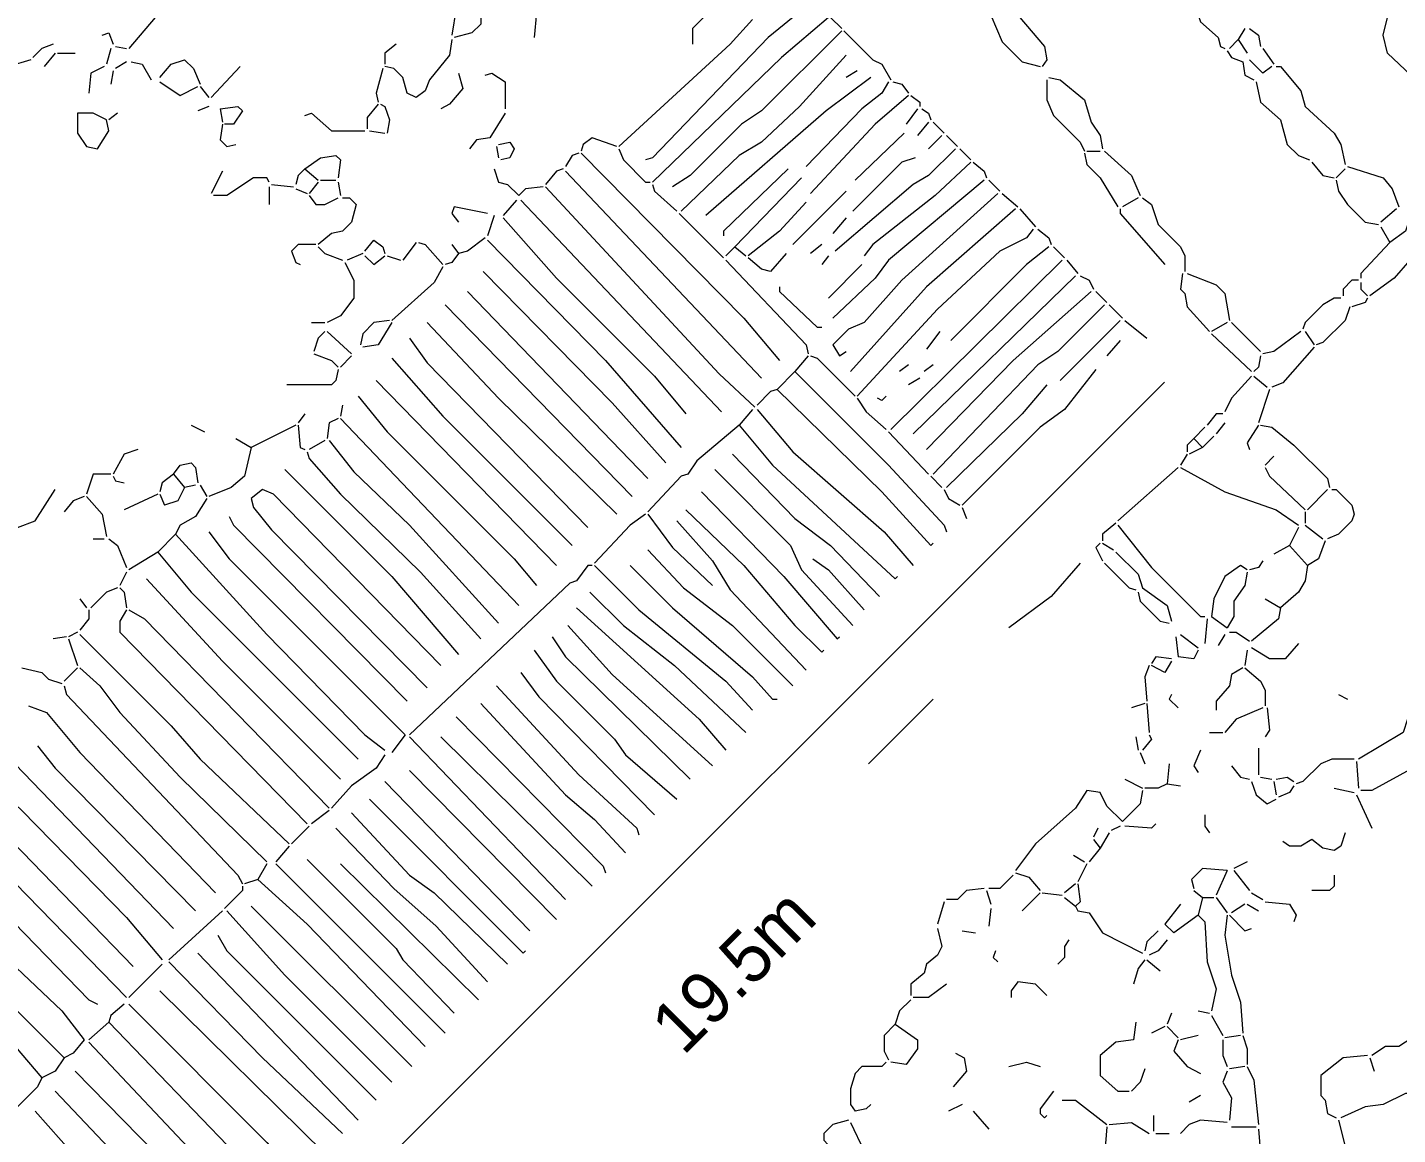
# Model space of a CAD drawing. Header units: millimetres. Extents: x 0 to 150953, y 0 to 85148.
# Drawn here: x 58317 to 76847, y 36262 to 51237 of the extents above; entities that cross this region are included whole.
import ezdxf
from ezdxf.enums import TextEntityAlignment as Align

# ---------------------------------------------------------------- set-up
doc = ezdxf.new("R2010")
doc.units = ezdxf.units.MM
for name, color, linetype, lineweight, plot in [('ANNOTATION', 3, 'CONTINUOUS', 0, False), ('LINEWORK', 7, 'CONTINUOUS', 0, False), ('RED_LINE', 1, 'CONTINUOUS', 0, False)]:
    doc.layers.add(name, color=color, linetype=linetype, lineweight=lineweight, plot=plot)

msp = doc.modelspace()

# ---------------------------------------------------------------- linework, layer by layer
at = {"layer": 'LINEWORK'}
for points in [[(71077.311, 52456.808), (71258.093, 52185.636), (71469.008, 52004.854), (71559.399, 51583.023), (72071.61, 50980.421), (72101.744, 50799.639), (72041.481, 50709.249)], [(70866.401, 52366.417), (70896.529, 52095.245), (71348.483, 51402.241), (71499.137, 51040.678), (71770.309, 50769.505), (72011.353, 50709.249)], [(60200.284, 51552.9), (59688.068, 50950.287)], [(64207.609, 51583.023), (64117.218, 51492.632), (64056.961, 51131.069)], [(64207.609, 51583.023), (64448.653, 51432.375), (64448.653, 51281.727), (64328.134, 51161.203), (64087.09, 51100.946)], [(65322.433, 51522.766), (65201.908, 51432.375), (65171.779, 51100.946)], [(68124.548, 51341.984), (67823.241, 51010.555), (66316.732, 49624.559)], [(68817.54, 51492.632), (68335.458, 51100.946), (66768.686, 49473.911), (66678.295, 49443.777)], [(69148.975, 51372.118), (68516.24, 50829.773), (66768.686, 49142.471)], [(67461.678, 51372.118), (67311.031, 51221.46), (67311.031, 51010.555)], [(69179.104, 51372.118), (69329.757, 51221.46)], [(74150.599, 51402.241), (74180.733, 51311.85), (74421.771, 51100.946), (74451.905, 50980.421), (74512.162, 50950.287)], [(59326.505, 51131.069), (59416.895, 51161.203), (59477.158, 51010.555)], [(69329.757, 51191.337), (68245.067, 50106.647), (67973.895, 49925.865), (67280.897, 49232.862), (67039.858, 49082.214)], [(69359.885, 51191.337), (69751.583, 50799.639), (69872.102, 50739.383), (69992.621, 50528.467)], [(74783.334, 51221.46), (74692.944, 51070.812)], [(74843.597, 51221.46), (74964.116, 51131.069), (74994.25, 50980.421)], [(58663.64, 51010.555), (58512.987, 50950.287), (58392.468, 50829.773)], [(59507.286, 50980.421), (59657.939, 50950.287)], [(64056.961, 51070.812), (64026.827, 50859.896), (63755.655, 50528.467), (63695.398, 50377.819), (63574.873, 50287.428), (63454.354, 50347.685), (63394.091, 50558.601), (63273.572, 50679.115), (63153.053, 50709.249)], [(63303.701, 51010.555), (63153.053, 50890.03), (63153.053, 50739.383)], [(74692.944, 51070.812), (74572.424, 50950.287)], [(74692.944, 51070.812), (74813.468, 50890.03)], [(58362.34, 50799.639), (58061.033, 50709.249)], [(58693.769, 50890.03), (58543.121, 50709.249)], [(58723.903, 50890.03), (58964.941, 50890.03)], [(59447.029, 50950.287), (59386.767, 50739.383)], [(60109.894, 50558.601), (60260.547, 50739.383), (60441.328, 50799.639), (60561.848, 50679.115), (60652.238, 50468.21)], [(69390.019, 50859.896), (68757.284, 50166.904), (68245.067, 49684.816), (67943.766, 49504.034), (67160.377, 48750.785)], [(74542.296, 50920.164), (74602.553, 50829.773), (74753.206, 50769.505)], [(74843.597, 50799.639), (75024.378, 50618.858)], [(75024.378, 50950.287), (75175.032, 50739.383)], [(59356.639, 50709.249), (59175.857, 50618.858), (59145.723, 50347.685)], [(59477.158, 50648.992), (59447.029, 50468.21)], [(59657.939, 50769.505), (59507.286, 50679.115)], [(59718.202, 50769.505), (59868.85, 50739.383), (59989.374, 50528.467)], [(61194.583, 50709.249), (60802.892, 50287.428)], [(63122.919, 50679.115), (63032.528, 50347.685), (63062.662, 50227.161)], [(64147.352, 50618.858), (64207.609, 50407.942), (64026.827, 50197.038), (63906.308, 50136.77)], [(64508.915, 50588.724), (64599.306, 50618.858), (64780.088, 50498.333), (64780.088, 50136.77)], [(69540.667, 50648.992), (69390.019, 50558.601)], [(74753.206, 50769.505), (74783.334, 50588.724), (74903.859, 50528.467)], [(75144.898, 50709.249), (75024.378, 50618.858)], [(75205.16, 50709.249), (75265.422, 50709.249), (75536.595, 50377.819), (75596.852, 50166.904), (75988.549, 49805.34), (76078.94, 49654.693), (76139.197, 49383.52)], [(60109.894, 50498.333), (60381.066, 50317.551), (60622.11, 50438.076)], [(60652.238, 50438.076), (60772.758, 50287.428)], [(69721.449, 50558.601), (69118.847, 50106.647), (67491.812, 48690.517)], [(69962.493, 50498.333), (69872.102, 50347.685), (69600.929, 50136.77), (68847.674, 49353.386)], [(70022.755, 50498.333), (70143.274, 50468.21), (70233.665, 50347.685)], [(72101.744, 50528.467), (72101.744, 50257.294), (72192.135, 50046.379), (72553.698, 49684.816), (72613.955, 49564.302)], [(72131.872, 50558.601), (72282.525, 50528.467), (72613.955, 50257.294), (72704.346, 49955.988), (72824.87, 49775.206), (72854.999, 49594.425)], [(74933.988, 50498.333), (74994.25, 50227.161), (75265.422, 49986.122), (75355.813, 49654.693), (75506.461, 49504.034), (75657.114, 49443.777)], [(70233.665, 50317.551), (69781.711, 49925.865), (68907.931, 48991.823)], [(70263.794, 50317.551), (70384.318, 50227.161), (70384.318, 50166.904)], [(59537.42, 50076.513), (59416.895, 49986.122)], [(60772.758, 50166.904), (60622.11, 50106.647)], [(60923.411, 50136.77), (61164.455, 50166.904), (61224.712, 50106.647), (61104.193, 49925.865), (60983.673, 49925.865)], [(60923.411, 50136.77), (60953.539, 49955.988)], [(62068.363, 50046.379), (62158.754, 50076.513), (62429.926, 49835.474), (62881.88, 49835.474)], [(63062.662, 50197.038), (62912.009, 50016.256), (62912.009, 49865.597)], [(63092.791, 50197.038), (63153.053, 50166.904), (63213.31, 49986.122), (63183.181, 49805.34)], [(64780.088, 50076.513), (64569.172, 49745.084)], [(70354.184, 50136.77), (70203.537, 49925.865)], [(70414.447, 50136.77), (70504.838, 50076.513), (70534.966, 49986.122)], [(60953.539, 49925.865), (60923.411, 49714.95), (61013.802, 49624.559), (61134.321, 49654.693)], [(70504.838, 49955.988), (70354.184, 49775.206)], [(70565.1, 49955.988), (70715.748, 49805.34)], [(62942.137, 49835.474), (63153.053, 49805.34)], [(64569.172, 49745.084), (64388.39, 49714.95), (64298, 49594.425)], [(64689.697, 49654.693), (64840.345, 49684.816), (64900.607, 49594.425), (64840.345, 49473.911), (64719.825, 49443.777)], [(66286.598, 49624.559), (65955.168, 49745.084), (65834.643, 49654.693), (65804.515, 49564.302)], [(70173.403, 49805.34), (69510.539, 49172.605)], [(70685.619, 49775.206), (70504.838, 49594.425)], [(70745.882, 49775.206), (70896.529, 49624.559)], [(62068.363, 49323.252), (62279.273, 49473.911), (62490.183, 49504.034), (62550.446, 49443.777), (62520.317, 49202.739)], [(64659.563, 49624.559), (64689.697, 49473.911)], [(65774.387, 49534.168), (65683.996, 49504.034), (65593.605, 49353.386)], [(65804.515, 49534.168), (68004.023, 47304.531), (68486.111, 46732.053)], [(66316.732, 49594.425), (66376.988, 49443.777), (66678.295, 49142.471), (66738.552, 49142.471)], [(70866.401, 49594.425), (70504.838, 49232.862), (70293.927, 49112.348), (69239.366, 48208.44)], [(70926.663, 49594.425), (71077.311, 49443.777)], [(72613.955, 49534.168), (72644.089, 49383.52), (72824.87, 49202.739), (73065.909, 48811.041)], [(72644.089, 49564.302), (72824.87, 49564.302)], [(72885.127, 49564.302), (73246.691, 49232.862), (73367.215, 48961.689)], [(60953.539, 49293.129), (60802.892, 48991.823)], [(62068.363, 49323.252), (61977.972, 49232.862), (61947.838, 49112.348)], [(62068.363, 49323.252), (62249.145, 49172.605)], [(64629.434, 49323.252), (64689.697, 49142.471), (64810.216, 49112.348), (64960.869, 48961.689)], [(65563.471, 49323.252), (65473.08, 49293.129), (65322.433, 49112.348)], [(65593.605, 49293.129), (68245.067, 46491.014)], [(68606.63, 49323.252), (67732.851, 48479.612), (67732.851, 48419.344)], [(70324.056, 49473.911), (70143.274, 49413.643), (69480.41, 48750.785)], [(71077.311, 49413.643), (70595.228, 48961.689), (69751.583, 48298.83), (69631.058, 48148.172)], [(71107.445, 49413.643), (71258.093, 49293.129), (71288.226, 49202.739)], [(75687.243, 49413.643), (75837.896, 49232.862), (75988.549, 49202.739)], [(76139.197, 49323.252), (76018.677, 49202.739)], [(76169.331, 49353.386), (76651.413, 49202.739), (76771.932, 49052.08), (76862.323, 48811.041)], [(61586.275, 49142.471), (61556.147, 49202.739), (61375.365, 49202.739), (61013.802, 48961.689), (60833.02, 48961.689)], [(61616.409, 49112.348), (61917.71, 49082.214)], [(62249.145, 49142.471), (62128.62, 48991.823)], [(62279.273, 49172.605), (62490.183, 49172.605)], [(62520.317, 49142.471), (62550.446, 48961.689)], [(66768.686, 49112.348), (66798.814, 49021.957), (67100.115, 48750.785)], [(68787.412, 49202.739), (67883.504, 48268.696)], [(71258.093, 49172.605), (69962.493, 48087.915), (69781.711, 47846.876), (69209.238, 47304.531)], [(71318.355, 49172.605), (71469.008, 49021.957)], [(76018.677, 49172.605), (76048.806, 49021.957), (76169.331, 48841.175), (76410.369, 48600.126), (76591.151, 48570.003)], [(61586.275, 49082.214), (61586.275, 48841.175)], [(61947.838, 49052.08), (62098.492, 48991.823)], [(62128.62, 48961.689), (62219.011, 48841.175), (62339.536, 48841.175), (62520.317, 48931.566)], [(62580.574, 48931.566), (62670.965, 48931.566), (62761.356, 48841.175), (62701.099, 48600.126), (62580.574, 48479.612), (62429.926, 48449.478), (62249.145, 48298.83)], [(65292.299, 49082.214), (65051.26, 49052.08), (64960.869, 48961.689)], [(65322.433, 49082.214), (67672.594, 46551.271), (68154.676, 46099.317)], [(69390.019, 49021.957), (68666.893, 48298.83)], [(71438.874, 48991.823), (70143.274, 47816.742), (69631.058, 47244.264), (69420.148, 47153.873), (69209.238, 46942.968), (69299.629, 46792.309), (69390.019, 46852.577)], [(71499.137, 48991.823), (71710.047, 48811.041)], [(73337.081, 48931.566), (73126.171, 48811.041)], [(73397.344, 48931.566), (73517.863, 48841.175), (73608.254, 48570.003), (73909.56, 48268.696), (73969.817, 48148.172), (73969.817, 47937.267)], [(64539.044, 48720.651), (64087.09, 48811.041), (64056.961, 48720.651), (64147.352, 48600.126)], [(64930.735, 48901.432), (64749.954, 48690.517)], [(64990.998, 48901.432), (67702.722, 46039.057)], [(68847.674, 48871.298), (68486.111, 48479.612), (68064.285, 48148.172)], [(71679.918, 48780.907), (70474.709, 47726.352), (69450.276, 46581.405)], [(71740.181, 48780.907), (71951.091, 48539.869)], [(73096.043, 48780.907), (73096.043, 48720.651), (73698.645, 48027.658)], [(76832.195, 48780.907), (76621.285, 48600.126)], [(64629.434, 48690.517), (64539.044, 48419.344)], [(64749.954, 48660.394), (65473.08, 47846.876), (66798.814, 46521.137), (67220.64, 46008.926)], [(67130.249, 48720.651), (67732.851, 48118.049)], [(69390.019, 48660.394), (69209.238, 48449.478)], [(77012.976, 48660.394), (76952.714, 48479.612), (76741.804, 48328.953)], [(64508.915, 48389.221), (64267.871, 48208.44), (64147.352, 48178.306)], [(71920.962, 48509.735), (71830.571, 48389.221), (71469.008, 48208.44), (70625.357, 47425.045), (69540.667, 46249.967)], [(71981.219, 48509.735), (72131.872, 48389.221), (72162.001, 48298.83)], [(76621.285, 48539.869), (76741.804, 48328.953)], [(62219.011, 48298.83), (61977.972, 48298.83), (61887.581, 48208.44), (61947.838, 48057.781), (62008.101, 48027.658)], [(62249.145, 48268.696), (62339.536, 48178.306), (62580.574, 48087.915)], [(62851.747, 48178.306), (62640.836, 48087.915)], [(62881.88, 48208.44), (63002.4, 48359.087), (63122.919, 48268.696), (63153.053, 48178.306)], [(63574.873, 48328.953), (63394.091, 48087.915)], [(63605.007, 48328.953), (63695.398, 48298.83), (63936.436, 48027.658)], [(64147.352, 48178.306), (64056.961, 48057.781), (63966.57, 48027.658)], [(64056.961, 48298.83), (64147.352, 48178.306)], [(64539.044, 48359.087), (66135.95, 46732.053), (67160.377, 45556.972)], [(67883.504, 48268.696), (67762.985, 48148.172)], [(67883.504, 48268.696), (68034.157, 48148.172)], [(68576.502, 48178.306), (68365.586, 47937.267), (68245.067, 47967.39), (68064.285, 48118.049)], [(69058.584, 48298.83), (68907.931, 48178.306)], [(72131.872, 48268.696), (71830.571, 48027.658), (70806.138, 47003.225)], [(72192.135, 48268.696), (72342.782, 48118.049)], [(76741.804, 48328.953), (76350.112, 47907.133), (76350.112, 47846.876)], [(62610.708, 48057.781), (62731.227, 47816.742), (62731.227, 47575.704), (62550.446, 47334.654), (62369.664, 47244.264)], [(62881.88, 48148.172), (63002.4, 48027.658), (63153.053, 48148.172)], [(63183.181, 48148.172), (63363.963, 48087.915)], [(63936.436, 47997.524), (63815.917, 47786.608), (63243.444, 47274.397)], [(67762.985, 48087.915), (68847.674, 46942.968), (68877.803, 46822.443)], [(69148.975, 48148.172), (69058.584, 48027.658)], [(69600.929, 48027.658), (69148.975, 47575.704)], [(72312.654, 48087.915), (69992.621, 45798.013)], [(72372.916, 48087.915), (72523.564, 47907.133)], [(77012.976, 48087.915), (76802.066, 47846.876), (76470.632, 47605.827)], [(64478.781, 47937.267), (66226.341, 46159.576), (66949.467, 45346.059)], [(72493.436, 47876.999), (70293.927, 45737.754)], [(72553.698, 47876.999), (72674.217, 47816.742), (72734.48, 47696.218)], [(73939.689, 47907.133), (73909.56, 47696.218), (73969.817, 47635.961), (73999.951, 47455.179), (74301.252, 47123.75)], [(73999.951, 47907.133), (74391.643, 47756.486), (74512.162, 47635.961), (74572.424, 47274.397)], [(76319.978, 47816.742), (76229.587, 47816.742), (76109.068, 47696.218), (76109.068, 47605.827)], [(64267.871, 47666.095), (66708.423, 45135.149)], [(68486.111, 47726.352), (68486.111, 47666.095), (68998.322, 47184.007), (69058.584, 47184.007)], [(72704.346, 47666.095), (71649.79, 46732.053), (70474.709, 45526.841)], [(72764.608, 47666.095), (72915.261, 47515.436)], [(76350.112, 47786.608), (76350.112, 47696.218), (76440.503, 47605.827)], [(63966.57, 47485.313), (66497.513, 44894.105)], [(72885.127, 47485.313), (72252.392, 46852.577), (71981.219, 46671.796), (70565.1, 45195.409)], [(72945.39, 47485.313), (73126.171, 47304.531)], [(76078.94, 47575.704), (75988.549, 47575.704), (75837.896, 47485.313), (75596.852, 47244.264), (75566.723, 47153.873)], [(76199.459, 47455.179), (76139.197, 47274.397), (75837.896, 46973.091), (75747.505, 46942.968)], [(76440.503, 47575.704), (76410.369, 47515.436), (76229.587, 47455.179)], [(63213.31, 47274.397), (63002.4, 47244.264), (62851.747, 47093.616), (62821.618, 46942.968)], [(73096.043, 47274.397), (72282.525, 46460.88)], [(73156.3, 47274.397), (73457.606, 47033.359)], [(62158.754, 47244.264), (62339.536, 47244.264)], [(62339.536, 47123.75), (62249.145, 47033.359), (62188.882, 46852.577)], [(62369.664, 47123.75), (62701.099, 46822.443)], [(63243.444, 47244.264), (63062.662, 46942.968), (62851.747, 46912.834)], [(63725.526, 47244.264), (64689.697, 46219.839), (66286.598, 44653.064)], [(70655.491, 47123.75), (70474.709, 46882.7)], [(74542.296, 47244.264), (74331.38, 47123.75)], [(74331.38, 47093.616), (74873.725, 46581.405)], [(74602.553, 47244.264), (74994.25, 46852.577)], [(75536.595, 47123.75), (75175.032, 46852.577), (75024.378, 46822.443)], [(75596.852, 47123.75), (75717.377, 46942.968)], [(63484.482, 47033.359), (63725.526, 46701.919), (65894.906, 44472.282)], [(73096.043, 47003.225), (72915.261, 46792.309)], [(75717.377, 46912.834), (75295.551, 46430.746), (75144.898, 46370.489)], [(62188.882, 46822.443), (62429.926, 46732.053), (62520.317, 46641.662)], [(62701.099, 46792.309), (62550.446, 46641.662)], [(63243.444, 46762.187), (63936.436, 45978.795), (65683.996, 44231.241)], [(68877.803, 46792.309), (68697.021, 46581.405)], [(68907.931, 46792.309), (68998.322, 46762.187), (69510.539, 46249.967)], [(74994.25, 46792.309), (74964.116, 46641.662), (74903.859, 46581.405)], [(62520.317, 46611.528), (62490.183, 46460.88), (62429.926, 46400.623), (61827.319, 46400.623)], [(68697.021, 46581.405), (68455.977, 46340.355)], [(68697.021, 46581.405), (69962.493, 45315.931), (70715.748, 44502.413), (70745.882, 44412.023)], [(70233.665, 46671.796), (70113.146, 46581.405)], [(70565.1, 46671.796), (70444.575, 46581.405)], [(72764.608, 46611.528), (72342.782, 46069.186), (72011.353, 45828.144), (70956.792, 44773.586)], [(74873.725, 46521.137), (74602.553, 46219.839), (74512.162, 46039.057)], [(74903.859, 46521.137), (75084.641, 46370.489)], [(63032.528, 46460.88), (65473.08, 43960.068)], [(68455.977, 46340.355), (68365.586, 46310.232), (68184.805, 46129.448)], [(68455.977, 46340.355), (69872.102, 44954.367), (70534.966, 44231.241), (70565.1, 44261.369)], [(70384.318, 46491.014), (70233.665, 46400.623)], [(72101.744, 46400.623), (71770.309, 46008.926), (70745.882, 45014.627)], [(75114.769, 46340.355), (74964.116, 45888.404)], [(62791.49, 46249.967), (63183.181, 45767.885), (64900.607, 44050.459), (65201.908, 43688.896)], [(69540.667, 46219.839), (69661.192, 46039.057), (69932.364, 45798.013)], [(69932.364, 46249.967), (69872.102, 46189.708), (69811.839, 46219.839)], [(62068.363, 46008.926), (61977.972, 45888.404)], [(62580.574, 46129.448), (62550.446, 45978.795)], [(68124.548, 46069.186), (67943.766, 45858.276)], [(68184.805, 46069.186), (68666.893, 45496.712), (69902.23, 44412.023), (70293.927, 43960.068)], [(74482.034, 46008.926), (74391.643, 46008.926), (74271.123, 45858.276)], [(60531.719, 45858.276), (60712.501, 45767.885)], [(61947.838, 45858.276), (61345.237, 45556.972)], [(61977.972, 45858.276), (62008.101, 45556.972), (62068.363, 45526.841)], [(62520.317, 45948.666), (62399.792, 45888.404), (62369.664, 45677.494)], [(62550.446, 45948.666), (64960.869, 43417.724)], [(67943.766, 45858.276), (67371.287, 45376.19), (67250.768, 45195.409), (67160.377, 45165.278), (66708.423, 44683.195)], [(67943.766, 45858.276), (68395.72, 45315.931), (70052.883, 43779.287), (70083.012, 43809.415)], [(74240.99, 45828.144), (74090.342, 45677.494)], [(74512.162, 45888.404), (74391.643, 45737.754)], [(74964.116, 45858.276), (74813.468, 45617.232), (74843.597, 45526.841)], [(74994.25, 45858.276), (75144.898, 45828.144), (75446.204, 45587.103), (75898.158, 45135.149), (75928.287, 45014.627)], [(61134.321, 45677.494), (61345.237, 45556.972)], [(62339.536, 45647.363), (62128.62, 45526.841)], [(62399.792, 45647.363), (62731.227, 45225.54), (63484.482, 44502.413), (64689.697, 43176.68)], [(69962.493, 45767.885), (70504.838, 45195.409)], [(74090.342, 45677.494), (73999.951, 45587.103), (73999.951, 45496.712)], [(74090.342, 45677.494), (74210.861, 45556.972)], [(74361.514, 45707.622), (74210.861, 45556.972)], [(59808.593, 45526.841), (59627.811, 45466.581), (59477.158, 45195.409)], [(61345.237, 45556.972), (61254.846, 45165.278), (61074.064, 45014.627), (60772.758, 44894.105)], [(62098.492, 45496.712), (62128.62, 45406.322), (62550.446, 44924.236), (63635.135, 43869.678), (64448.653, 42965.769)], [(67853.375, 45466.581), (68697.021, 44592.804), (69179.104, 44231.241), (69841.973, 43538.243)], [(73999.951, 45466.581), (73909.56, 45315.931)], [(74210.861, 45556.972), (74030.079, 45466.581)], [(75175.032, 45436.45), (75054.507, 45315.931)], [(60290.675, 45195.409), (60381.066, 45315.931), (60531.719, 45346.059), (60591.976, 45285.8), (60622.11, 45074.887)], [(61797.191, 45255.668), (63243.444, 43809.415), (64147.352, 42754.857)], [(67612.331, 45255.668), (68636.759, 44231.241), (68787.412, 43899.806), (69480.41, 43146.551)], [(73879.426, 45285.8), (73065.909, 44562.673)], [(73909.56, 45285.8), (74512.162, 44954.367), (75205.16, 44713.323), (75506.461, 44502.413)], [(75054.507, 45285.8), (75114.769, 45165.278), (75596.852, 44713.323)], [(59447.029, 45195.409), (59205.985, 45195.409), (59115.595, 44924.236)], [(59477.158, 45165.278), (59507.286, 45105.018), (59627.811, 45074.887)], [(60290.675, 45195.409), (60140.022, 45074.887), (60109.894, 44954.367)], [(60290.675, 45195.409), (60441.328, 45014.627)], [(60591.976, 45044.758), (60441.328, 45014.627)], [(60652.238, 45044.758), (60742.629, 44894.105)], [(70534.966, 45165.278), (70685.619, 45014.627)], [(58091.167, 44984.496), (57940.514, 44773.586), (58030.905, 44592.804), (58181.558, 44472.282), (58422.596, 44562.673), (58693.769, 44984.496)], [(59085.466, 44894.105), (58934.813, 44833.845), (58814.294, 44683.195)], [(59115.595, 44894.105), (59326.505, 44653.064), (59386.767, 44351.76)], [(60079.765, 44924.236), (59627.811, 44713.323)], [(60109.894, 44924.236), (60170.156, 44773.586)], [(60441.328, 45014.627), (60350.938, 44833.845), (60170.156, 44773.586)], [(60742.629, 44863.977), (60591.976, 44622.933), (60381.066, 44502.413), (60320.804, 44381.891)], [(63906.308, 42604.206), (61646.537, 44924.236), (61495.884, 44984.496), (61345.237, 44863.977), (61375.365, 44743.455), (61616.409, 44442.151), (63725.526, 42302.903)], [(67431.55, 44954.367), (68546.368, 43809.415), (69269.495, 42965.769), (69299.629, 42995.898)], [(70715.748, 44984.496), (70776.01, 44863.977), (70926.663, 44773.586)], [(75898.158, 44984.496), (75626.986, 44713.323)], [(75958.415, 44984.496), (76018.677, 44984.496), (76229.587, 44773.586), (76259.721, 44653.064), (76229.587, 44562.673), (76048.806, 44381.891), (75898.158, 44321.632)], [(67220.64, 44713.323), (68004.023, 43960.068), (68697.021, 43146.551), (69058.584, 42784.988), (69088.713, 42815.116)], [(70956.792, 44743.455), (71017.054, 44592.804)], [(75596.852, 44683.195), (75596.852, 44532.542)], [(61043.93, 44622.933), (61104.193, 44502.413), (63454.354, 42122.121)], [(66678.295, 44653.064), (66467.379, 44502.413), (65985.297, 43990.197)], [(66708.423, 44653.064), (67039.858, 44201.11), (67582.203, 43688.896)], [(67100.115, 44562.673), (67582.203, 44020.328), (67823.241, 43628.634), (68847.674, 42543.944)], [(73035.78, 44532.542), (72854.999, 44381.891), (72854.999, 44291.501)], [(73065.909, 44502.413), (73517.863, 43929.937), (74180.733, 43267.07), (74240.99, 43267.07)], [(75596.852, 44502.413), (75837.896, 44321.632)], [(59205.985, 44321.632), (59356.639, 44321.632)], [(59416.895, 44321.632), (59537.42, 44231.241), (59657.939, 43929.937)], [(60320.804, 44381.891), (60079.765, 44140.85)], [(60320.804, 44381.891), (61556.147, 43026.029), (62881.88, 41670.167), (63153.053, 41459.254)], [(60772.758, 44412.023), (61043.93, 44050.459), (63424.225, 41670.167)], [(75506.461, 44472.282), (75385.942, 44231.241)], [(75868.024, 44291.501), (75777.633, 44050.459), (75626.986, 43960.068)], [(60079.765, 44140.85), (59688.068, 43899.806)], [(60079.765, 44140.85), (60531.719, 43598.505), (62791.49, 41338.735)], [(66708.423, 44170.979), (67190.506, 43658.765), (67853.375, 43146.551), (68666.893, 42333.034)], [(72824.87, 44261.369), (72764.608, 44201.11), (72854.999, 44020.328)], [(72854.999, 44261.369), (73005.652, 44170.979)], [(73035.78, 44140.85), (73337.081, 43839.546), (73397.344, 43658.765)], [(75385.942, 44231.241), (75175.032, 44110.719)], [(75385.942, 44231.241), (75626.986, 43960.068)], [(65955.168, 43960.068), (65894.906, 43960.068), (65744.253, 43749.156)], [(65985.297, 43960.068), (66587.904, 43357.461), (67762.985, 42393.293), (68124.548, 42001.599)], [(66467.379, 43960.068), (67039.858, 43387.592), (68124.548, 42453.553), (68395.72, 42152.252), (68455.977, 42152.252)], [(68938.065, 44050.459), (69148.975, 43899.806), (69631.058, 43357.461)], [(72553.698, 43990.197), (72162.001, 43538.243), (71589.527, 43116.42)], [(72885.127, 43990.197), (73216.562, 43658.765), (73306.953, 43628.634)], [(74813.468, 43899.806), (74723.078, 43960.068), (74512.162, 43809.415), (74361.514, 43508.114), (74331.38, 43267.07)], [(75024.378, 44020.328), (74964.116, 43929.937), (74843.597, 43899.806)], [(75626.986, 43960.068), (75596.852, 43749.156), (75506.461, 43598.505), (75265.422, 43387.592)], [(59657.939, 43869.678), (59567.549, 43688.896)], [(59929.112, 43779.287), (60953.539, 42664.466), (62550.446, 41067.562)], [(65744.253, 43749.156), (65653.862, 43719.024), (63484.482, 41670.167)], [(74813.468, 43869.678), (74783.334, 43688.896), (74632.687, 43477.983), (74632.687, 43267.07), (74542.296, 43116.42)], [(59537.42, 43658.765), (59386.767, 43598.505), (59175.857, 43387.592)], [(59567.549, 43658.765), (59627.811, 43598.505), (59657.939, 43387.592)], [(65925.034, 43598.505), (66376.988, 43146.551), (67069.987, 42604.206), (68034.157, 41700.298)], [(73337.081, 43598.505), (73367.215, 43477.983), (73638.388, 43206.811), (73758.907, 43176.68)], [(73397.344, 43658.765), (73728.779, 43417.724), (73789.035, 43206.811)], [(59025.204, 43508.114), (59115.595, 43387.592)], [(65744.253, 43387.592), (67401.421, 41881.08), (67762.985, 41459.254)], [(75265.422, 43387.592), (75235.289, 43236.942), (74873.725, 42935.638)], [(75054.507, 43508.114), (75265.422, 43387.592)], [(59145.723, 43357.461), (59145.723, 43236.942), (59025.204, 43086.289)], [(59657.939, 43357.461), (59567.549, 43206.811), (59567.549, 43056.16), (62098.492, 40464.955)], [(59688.068, 43357.461), (59898.983, 43236.942), (62399.792, 40675.868)], [(74271.123, 43236.942), (74240.99, 42905.507)], [(74331.38, 43267.07), (74542.296, 43116.42)], [(58844.422, 42995.898), (58663.64, 42965.769)], [(58995.075, 43056.16), (58874.551, 42995.898)], [(59025.204, 43026.029), (60260.547, 41790.689), (60652.238, 41338.735), (61857.448, 40193.783)], [(65412.823, 42995.898), (65593.605, 42724.725), (67280.897, 41067.562)], [(65623.733, 43146.551), (66226.341, 42483.684), (67582.203, 41248.344)], [(73849.298, 42995.898), (73879.426, 42724.725)], [(73909.56, 43026.029), (74150.599, 42845.247)], [(74512.162, 43026.029), (74421.771, 42875.379)], [(74572.424, 43056.16), (74662.815, 43056.16), (74843.597, 42935.638)], [(58874.551, 42965.769), (58995.075, 42604.206)], [(65171.779, 42815.116), (65473.08, 42393.293), (66256.469, 41609.907), (66407.122, 41398.994), (67100.115, 40796.39)], [(74150.599, 42815.116), (74090.342, 42694.597), (73879.426, 42724.725)], [(74813.468, 42815.116), (74783.334, 42604.206)], [(75506.461, 42905.507), (75325.679, 42694.597), (75114.769, 42694.597), (74873.725, 42845.247)], [(73789.035, 42694.597), (73578.125, 42724.725), (73517.863, 42634.335)], [(73789.035, 42664.466), (73698.645, 42513.815), (73517.863, 42604.206)], [(58241.815, 42574.075), (58512.987, 42513.815), (58603.378, 42423.425), (58784.16, 42363.162)], [(58995.075, 42574.075), (58814.294, 42393.293)], [(59025.204, 42574.075), (59296.376, 42333.034), (59567.549, 41971.47), (60381.066, 41097.691), (61556.147, 39952.741)], [(64990.998, 42513.815), (65232.042, 42182.381), (66798.814, 40585.477)], [(73487.735, 42604.206), (73427.472, 42453.553)], [(73427.472, 42453.553), (73457.606, 42122.121)], [(74753.206, 42574.075), (74602.553, 42483.684), (74572.424, 42333.034), (74391.643, 42122.121), (74391.643, 42001.599)], [(74783.334, 42574.075), (74994.25, 42393.293), (75054.507, 42272.771), (75054.507, 42061.861)], [(58814.294, 42333.034), (58844.422, 42212.512), (61164.455, 39771.96), (61224.712, 39651.438)], [(64659.563, 42333.034), (65774.387, 41127.822), (66557.77, 40404.695), (66587.904, 40314.305)], [(64448.653, 42091.99), (65593.605, 40856.649), (65985.297, 40525.217), (66407.122, 40073.263)], [(70565.1, 42152.252), (69691.32, 41278.472)], [(73427.472, 42091.99), (73246.691, 42031.73)], [(73457.606, 42091.99), (73487.735, 41700.298)], [(73789.035, 42212.512), (73758.907, 42152.252), (73879.426, 42031.73)], [(76048.806, 42212.512), (76169.331, 42152.252)], [(77495.059, 42242.643), (77374.54, 42242.643), (77223.886, 42061.861), (77163.63, 42061.861), (76982.848, 41881.08), (76922.586, 41700.298), (76319.978, 41338.735)], [(58332.206, 42061.861), (58573.25, 41971.47), (59025.204, 41429.126), (60863.149, 39530.918)], [(64117.218, 41911.208), (66105.816, 39892.482), (66135.95, 39802.091)], [(75024.378, 42031.73), (74662.815, 41881.08), (74512.162, 41700.298)], [(75084.641, 42031.73), (75114.769, 41730.426), (75054.507, 41640.036)], [(77705.975, 42001.599), (77675.841, 41730.426), (77495.059, 41459.254), (76500.76, 40916.909), (76350.112, 40916.909)], [(74301.252, 41700.298), (74482.034, 41700.298)], [(57277.65, 41549.645), (58241.815, 40645.737), (59657.939, 39199.484), (60140.022, 38627.007)], [(57970.642, 41579.776), (58030.905, 41398.994), (60290.675, 39048.833)], [(58452.73, 41519.516), (58693.769, 41218.213), (60591.976, 39289.874)], [(63424.225, 41670.167), (63243.444, 41429.126)], [(63484.482, 41640.036), (65593.605, 39440.528)], [(63906.308, 41640.036), (65955.168, 39621.309)], [(73306.953, 41640.036), (73337.081, 41459.254)], [(73487.735, 41670.167), (73517.863, 41609.907), (73397.344, 41459.254)], [(63153.053, 41398.994), (63032.528, 41218.213), (62701.099, 40977.171), (62429.926, 40675.868)], [(73367.215, 41429.126), (73427.472, 41278.472)], [(74180.733, 41459.254), (74090.342, 41248.344), (74150.599, 41157.953)], [(74964.116, 41489.385), (74964.116, 41127.822)], [(76259.721, 41338.735), (75958.415, 41338.735), (75807.767, 41278.472), (75566.723, 41037.431), (75476.333, 41007.3)], [(63484.482, 41188.082), (65473.08, 39169.355)], [(73758.907, 41278.472), (73728.779, 41007.3)], [(74602.553, 41248.344), (74723.078, 41097.691), (74843.597, 41067.562)], [(76289.85, 41308.604), (76319.978, 40947.04)], [(57126.997, 41127.822), (57699.47, 40645.737), (59748.33, 38536.617)], [(63153.053, 41037.431), (65111.517, 39018.702)], [(73156.3, 41067.562), (73397.344, 40947.04)], [(73728.779, 41007.3), (73608.254, 40947.04), (73427.472, 40947.04)], [(73728.779, 41007.3), (73909.56, 40977.171)], [(74873.725, 41037.431), (74933.988, 40856.649), (75084.641, 40736.127), (75205.16, 40796.39)], [(74994.25, 41097.691), (75144.898, 41067.562)], [(75175.032, 41037.431), (75205.16, 40856.649)], [(75205.16, 41067.562), (75355.813, 41097.691), (75446.204, 41037.431)], [(75446.204, 40977.171), (75385.942, 40886.781), (75235.289, 40826.518)], [(62942.137, 40796.39), (65021.126, 38717.398), (65051.26, 38747.532)], [(73126.171, 40495.086), (72915.261, 40705.999), (72824.87, 40886.781), (72644.089, 40916.909), (72493.436, 40675.868), (71951.091, 40193.783), (71679.918, 39832.219)], [(73397.344, 40916.909), (73367.215, 40736.127), (73126.171, 40495.086)], [(75988.549, 40947.04), (76259.721, 40886.781)], [(76289.85, 40856.649), (76500.76, 40404.695)], [(62399.792, 40645.737), (62158.754, 40464.955)], [(62701.099, 40615.608), (63484.482, 39771.96), (63815.917, 39530.918), (64810.216, 38566.751)], [(74240.99, 40585.477), (74240.99, 40434.827), (74301.252, 40344.436)], [(56253.217, 40464.955), (57639.213, 39018.702), (58784.16, 37934.015), (59085.466, 37542.318)], [(57247.516, 40525.217), (57307.778, 40525.217), (59657.939, 38114.797)], [(62128.62, 40434.827), (61887.581, 40193.783)], [(62490.183, 40404.695), (63273.572, 39591.178), (63846.046, 39078.964), (64539.044, 38325.707)], [(72794.736, 40404.695), (72734.48, 40284.173)], [(73096.043, 40434.827), (72975.518, 40374.564)], [(73578.125, 40464.955), (73517.863, 40404.695), (73156.3, 40434.827)], [(57036.606, 40344.436), (57126.997, 40163.654), (59145.723, 38084.663), (59266.248, 38024.406)], [(72734.48, 40254.045), (72824.87, 40133.523)], [(72945.39, 40344.436), (72824.87, 40133.523)], [(76139.197, 40344.436), (76078.94, 40163.654), (75988.549, 40103.392), (75837.896, 40133.523), (75687.243, 40254.045), (75536.595, 40163.654), (75385.942, 40163.654), (75295.551, 40223.914)], [(61857.448, 40163.654), (61676.666, 39952.741)], [(72463.307, 40043.132), (72613.955, 39952.741)], [(72824.87, 40133.523), (72674.217, 39952.741)], [(56102.569, 40013.001), (58814.294, 37301.279)], [(61556.147, 39922.61), (61435.627, 39711.7)], [(61676.666, 39922.61), (63966.57, 37632.708)], [(62098.492, 39982.872), (63303.701, 38777.661), (63394.091, 38627.007), (64087.09, 37903.881)], [(62550.446, 39922.61), (64418.524, 38084.663)], [(72644.089, 39922.61), (72523.564, 39681.569)], [(74542.296, 39832.219), (74210.861, 39862.35), (74060.208, 39711.7), (74090.342, 39591.178)], [(74813.468, 39952.741), (74632.687, 39862.35)], [(55801.263, 39741.828), (56614.78, 38898.183), (58151.424, 37451.927), (58512.987, 37030.107)], [(61435.627, 39711.7), (61254.846, 39651.438)], [(61435.627, 39711.7), (62098.492, 39109.093), (63695.398, 37451.927)], [(71649.79, 39771.96), (71469.008, 39591.178), (71318.355, 39591.178)], [(71679.918, 39802.091), (71860.7, 39741.828), (72011.353, 39561.047)], [(74542.296, 39832.219), (74391.643, 39500.787)], [(74632.687, 39832.219), (74843.597, 39561.047)], [(75988.549, 39771.96), (75988.549, 39621.309), (75928.287, 39561.047), (75687.243, 39561.047)], [(61224.712, 39621.309), (61224.712, 39561.047), (60983.673, 39320.006)], [(71258.093, 39591.178), (71017.054, 39561.047), (70896.529, 39440.528), (70745.882, 39440.528)], [(71288.226, 39561.047), (71348.483, 39380.265)], [(72011.353, 39530.918), (71770.309, 39289.874)], [(72041.481, 39530.918), (72312.654, 39500.787)], [(72493.436, 39651.438), (72342.782, 39530.918)], [(72342.782, 39470.656), (72493.436, 39350.137)], [(72523.564, 39651.438), (72553.698, 39410.396), (72493.436, 39350.137)], [(74090.342, 39561.047), (74210.861, 39470.656)], [(74210.861, 39470.656), (74150.599, 39229.615)], [(74210.861, 39470.656), (74361.514, 39470.656)], [(74391.643, 39470.656), (74542.296, 39259.746)], [(74873.725, 39530.918), (75024.378, 39440.528)], [(60953.539, 39289.874), (60230.413, 38627.007)], [(61013.802, 39289.874), (61797.191, 38416.097), (63243.444, 36969.844)], [(61345.237, 39350.137), (63514.616, 37180.754)], [(70715.748, 39410.396), (70625.357, 39109.093)], [(71348.483, 39320.006), (71318.355, 39078.964)], [(72493.436, 39350.137), (72523.564, 39289.874), (72674.217, 39259.746), (72854.999, 38988.573), (73397.344, 38717.398)], [(73909.56, 39380.265), (73698.645, 39109.093)], [(74783.334, 39380.265), (74602.553, 39259.746)], [(74813.468, 39380.265), (74964.116, 39289.874)], [(75054.507, 39410.396), (75385.942, 39380.265), (75476.333, 39229.615), (75446.204, 39139.224)], [(73698.645, 39109.093), (73819.169, 38988.573)], [(74150.599, 39229.615), (73819.169, 38988.573)], [(74150.599, 39229.615), (74240.99, 39139.224), (74271.123, 38596.879), (74391.643, 38235.316), (74331.38, 37934.015)], [(74542.296, 39229.615), (74512.162, 38958.442), (74602.553, 38416.097), (74723.078, 38054.534), (74753.206, 37632.708)], [(74572.424, 39229.615), (74783.334, 39018.702), (74873.725, 39048.833)], [(60893.282, 38958.442), (61013.802, 38747.532), (63032.528, 36728.8)], [(70625.357, 39048.833), (70685.619, 38807.789), (70625.357, 38687.27), (70474.709, 38566.751), (70444.575, 38446.226), (70263.794, 38295.578), (70263.794, 38144.925)], [(70956.792, 39018.702), (71137.573, 38988.573)], [(73608.254, 39018.702), (73457.606, 38868.051), (73427.472, 38747.532)], [(71408.746, 38747.532), (71378.617, 38657.141), (71438.874, 38596.879)], [(72403.045, 38898.183), (72342.782, 38807.789), (72342.782, 38657.141), (72252.392, 38566.751)], [(73728.779, 38898.183), (73608.254, 38747.532), (73487.735, 38687.27)], [(60140.022, 38566.751), (59688.068, 38114.797)], [(60230.413, 38596.879), (61495.884, 37301.279), (62580.574, 36276.846)], [(60622.11, 38717.398), (62791.49, 36457.628)], [(73427.472, 38627.007), (73337.081, 38506.488), (73276.824, 38295.578)], [(73457.606, 38627.007), (73638.388, 38476.36)], [(60109.894, 38205.187), (62339.536, 36005.674)], [(70745.882, 38295.578), (70504.838, 38114.797), (70293.927, 38114.797)], [(72101.744, 38144.925), (71951.091, 38295.578), (71710.047, 38325.707), (71619.656, 38205.187), (71619.656, 38114.797)], [(59627.811, 38024.406), (59447.029, 37873.752), (59416.895, 37783.362)], [(59688.068, 38024.406), (61556.147, 36156.327), (61977.972, 35674.244)], [(70263.794, 38084.663), (70113.146, 37934.015), (70052.883, 37753.233)], [(73789.035, 37903.881), (73728.779, 37753.233)], [(74150.599, 37934.015), (74301.252, 37903.881)], [(74331.38, 37873.752), (74482.034, 37602.58)], [(59416.895, 37783.362), (59145.723, 37542.318)], [(59416.895, 37783.362), (61706.8, 35403.072)], [(70052.883, 37753.233), (69902.23, 37602.58), (69902.23, 37391.67), (69962.493, 37271.145)], [(70052.883, 37753.233), (70354.184, 37542.318), (70354.184, 37421.798), (70203.537, 37210.888), (69992.621, 37241.017)], [(73306.953, 37783.362), (73276.824, 37542.318), (73035.78, 37512.189), (72824.87, 37331.408), (72824.87, 37060.235), (73065.909, 36849.325), (73216.562, 36849.325)], [(73698.645, 37723.099), (73517.863, 37632.708)], [(73728.779, 37723.099), (73879.426, 37572.452)], [(59085.466, 37542.318), (58934.813, 37361.536), (58814.294, 37301.279)], [(59145.723, 37512.189), (60712.501, 35855.026), (61435.627, 35162.028)], [(73879.426, 37542.318), (73819.169, 37391.67), (73999.951, 37180.754), (74180.733, 37090.364)], [(74150.599, 37602.58), (73909.56, 37542.318)], [(74482.034, 37542.318), (74482.034, 37331.408), (74542.296, 37180.754)], [(74723.078, 37602.58), (74512.162, 37572.452)], [(74753.206, 37602.58), (74813.468, 37421.798), (74813.468, 37210.888)], [(77223.886, 37572.452), (77043.105, 37572.452), (76862.323, 37451.927), (76681.542, 37451.927), (76500.76, 37331.408)], [(58814.294, 37301.279), (58693.769, 37120.498), (58512.987, 37030.107)], [(70866.401, 37361.536), (70986.92, 37301.279), (71017.054, 37120.498), (70836.272, 36909.582)], [(76440.503, 37331.408), (76109.068, 37301.279), (75807.767, 37060.235), (75807.767, 36789.063), (75868.024, 36728.8), (75898.158, 36548.019), (76018.677, 36487.762)], [(76470.632, 37301.279), (76530.894, 37120.498)], [(58964.941, 37120.498), (60260.547, 35794.764), (61254.846, 34951.118)], [(69932.364, 37241.017), (69872.102, 37180.754), (69600.929, 37180.754), (69510.539, 37090.364), (69450.276, 36879.453), (69450.276, 36668.543), (69510.539, 36578.153)], [(71589.527, 37180.754), (71830.571, 37241.017), (72011.353, 37180.754)], [(73427.472, 37150.626), (73367.215, 36969.844), (73246.691, 36849.325)], [(74542.296, 37120.498), (74482.034, 36969.844)], [(74783.334, 37180.754), (74572.424, 37150.626)], [(74813.468, 37180.754), (74903.859, 36999.973), (74964.116, 36397.371)], [(58512.987, 37030.107), (58452.73, 36909.582), (58000.776, 36457.628)], [(74482.034, 36969.844), (74602.553, 36758.934), (74572.424, 36457.628)], [(77284.149, 36969.844), (77043.105, 36819.191), (76952.714, 36819.191), (76651.413, 36668.543), (76410.369, 36638.409), (76078.94, 36487.762)], [(58693.769, 36849.325), (59748.33, 35734.501), (60290.675, 34981.246), (60802.892, 34469.03)], [(72192.135, 36849.325), (72011.353, 36608.281), (72011.353, 36548.019), (72071.61, 36487.762), (72101.744, 36517.89)], [(72312.654, 36728.8), (72493.436, 36728.8), (72915.261, 36397.371)], [(74180.733, 36789.063), (74030.079, 36698.672)], [(58422.596, 36578.153), (60531.719, 34197.857)], [(69721.449, 36668.543), (69661.192, 36608.281), (69510.539, 36578.153)], [(70956.792, 36668.543), (70776.01, 36578.153)], [(71107.445, 36578.153), (71318.355, 36337.109)], [(73547.997, 36517.89), (73547.997, 36306.98)], [(69420.148, 36457.628), (69209.238, 36397.371), (69088.713, 36276.846), (69088.713, 36186.455), (69420.148, 35824.892), (69631.058, 35824.892)], [(69450.276, 36427.499), (69631.058, 36035.808), (69631.058, 35824.892)], [(72915.261, 36367.237), (72885.127, 35975.545), (72824.87, 35855.026), (72674.217, 35764.635)], [(72945.39, 36397.371), (73246.691, 36427.499), (73487.735, 36276.846)], [(74542.296, 36427.499), (74180.733, 36457.628), (74030.079, 36397.371), (73909.56, 36276.846)], [(74602.553, 36367.237), (74933.988, 36367.237)], [(74964.116, 36337.109), (75024.378, 35613.982)], [(76048.806, 36457.628), (76169.331, 35975.545)], [(73578.125, 36276.846), (73758.907, 36276.846)]]:
    msp.add_lwpolyline(points, dxfattribs=at)
for points in [[(76711.676, 51372.118), (77043.105, 51583.023), (77193.758, 51552.9), (77344.411, 51402.241), (77525.193, 51070.812), (77796.365, 50950.287), (77916.885, 50829.773), (77947.013, 50618.858), (77886.756, 50438.076), (77796.365, 50347.685), (77525.193, 50257.294), (77344.411, 50287.428), (76711.676, 50890.03), (76651.413, 51131.069)], [(58995.075, 50076.513), (58995.075, 49805.34), (59115.595, 49624.559), (59266.248, 49594.425), (59416.895, 49835.474), (59386.767, 49986.122), (59205.985, 50076.513)]]:
    msp.add_lwpolyline(points, close=True, dxfattribs=at)
at = {"layer": 'RED_LINE'}
msp.add_line((73693.634, 46439.745), (59904.138, 32652.076), dxfattribs=at)

# ---------------------------------------------------------------- texts
at = {"layer": 'ANNOTATION'}
msp.add_text('19.5m', height=700, rotation=44.996205, dxfattribs=at).set_placement((67859.476, 38485.18), align=Align.MIDDLE_CENTER)

doc.saveas('drawing.dxf')
